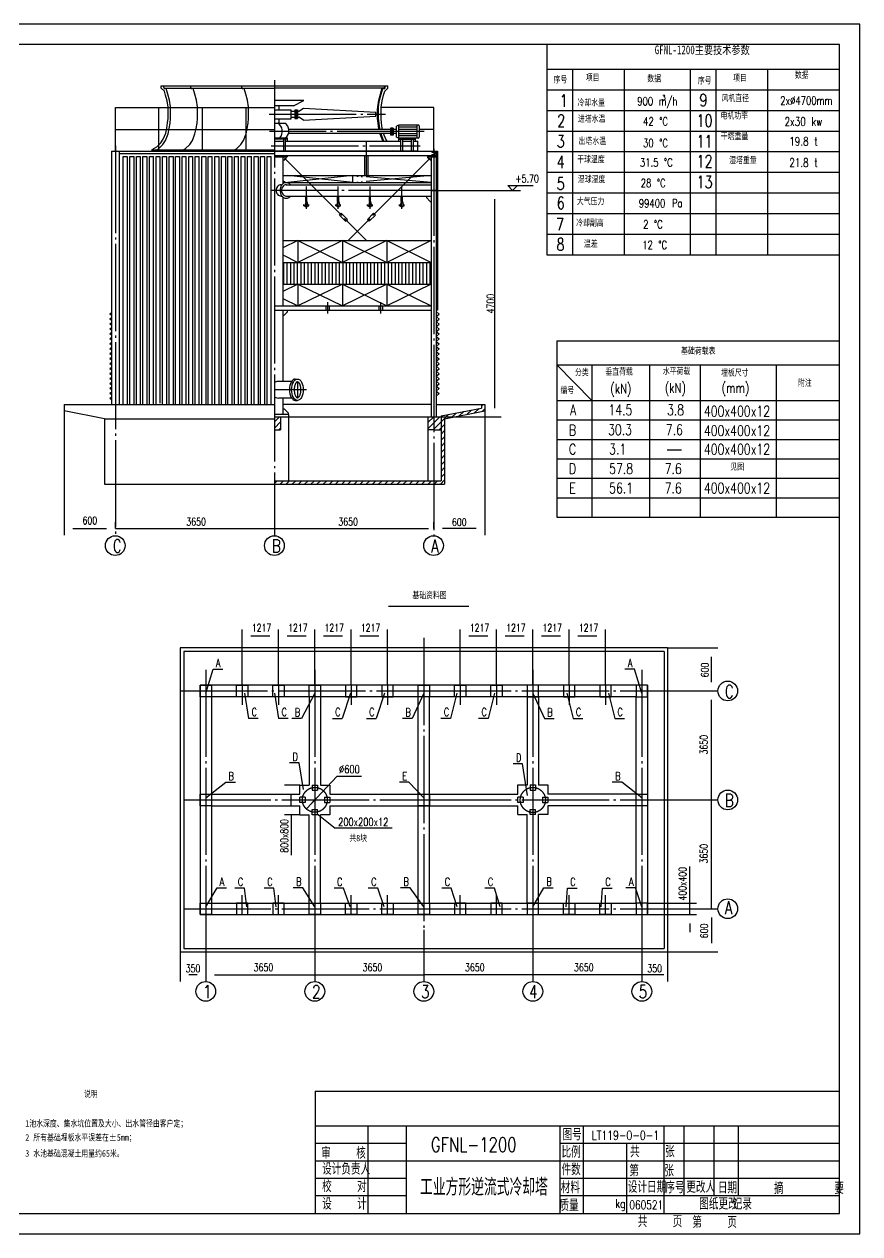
# Model space of a CAD drawing. Extents: x 49189 to 130763, y 0 to 27754.
# Drawn here: x 111600 to 130763, y 0 to 27754 of the extents above; entities that cross this region are included whole.
import ezdxf
from ezdxf.enums import TextEntityAlignment as Align

# ---------------------------------------------------------------- set-up
doc = ezdxf.new("R2010")
doc.units = 0
doc.header["$LTSCALE"] = 100
doc.header["$MEASUREMENT"] = 0
doc.linetypes.add('S', pattern=[18, 15, -1, 0, -1, 0, -1])
doc.linetypes.add('Z', pattern=[22.5, 20, -1, 0.5, -1])
for name, color, linetype in [('2', 2, 'CONTINUOUS'), ('4', 1, 'Z'), ('5', 4, 'S'), ('6', 3, 'CONTINUOUS')]:
    doc.layers.add(name, color=color, linetype=linetype)
doc.styles.add('HZ', font='txt', dxfattribs={"width": 0.75, "bigfont": 'hztxt'})
doc.styles.add('SIMPLEX', font='txt', dxfattribs={"width": 0.75, "bigfont": 'hztxt'})
doc.styles.get("Standard").update_dxf_attribs({"font": 'txt', "width": 0.75, "bigfont": 'hztxt'})
doc.styles.add('STANDENT', font='TXT', dxfattribs={"width": 0.75, "bigfont": 'HZTXT'})
pattern_1 = [(45, (0, 0), (-70.71068, 70.71068), [])]

# ---------------------------------------------------------------- blocks, each defined once
blk = doc.blocks.new('ARROW')
at = {"layer": '6'}
blk.add_lwpolyline([(0, 0, 0, 0.2, 0), (-1, 0, 0, 0, 0), (-2, 0, 0, 0, 0)], format="xyseb", dxfattribs=at)

msp = doc.modelspace()

# ---------------------------------------------------------------- hatches: boundary and pattern name
at = {"layer": '6'}
h = msp.add_hatch(dxfattribs=at)
h.set_pattern_fill('ANSI31', color=0, scale=100, style=0)
h.set_pattern_definition(pattern_1)
h.paths.add_polyline_path([(117481, 18745), (117341, 18745), (117341, 18445), (117481, 18445)])
h = msp.add_hatch(dxfattribs=at)
h.set_pattern_fill('ANSI31', color=0, scale=100, style=0)
h.set_pattern_definition(pattern_1)
h.paths.add_polyline_path([(121161, 18745), (120991, 18745), (120991, 18445), (121005, 18445), (121161, 18445)])
h.paths.add_polyline_path([(120991, 18745), (120860, 18745), (120860, 18445), (120991, 18445)])

# ---------------------------------------------------------------- linework, layer by layer
at = {"layer": '2', "color": 0}
for p, q in [((130296, 27287), (92636, 27287)), ((123583, 27287), (123583, 22464)), ((130296, 467), (130296, 27287)), ((123583, 26721), (130296, 26721)), ((114745, 26340), (119938, 26340)), ((114745, 26285), (114745, 26340)), ((114745, 26285), (114814, 26215)), ((114802, 26300), (114802, 26340)), ((117341, 26275), (114827, 26275)), ((115420, 26300), (115420, 26340)), ((116592, 26300), (116592, 26340)), ((117341, 26295), (119811, 26295)), ((119811, 26295), (119856, 26295)), ((119826, 26275), (119856, 26275)), ((119861, 26300), (119861, 26340)), ((119938, 26285), (119868, 26215)), ((119881, 26300), (119881, 26340)), ((119938, 26285), (119938, 26340)), ((113691, 25840), (117341, 25840)), ((113691, 24840), (113691, 25840)), ((114691, 24840), (114691, 25840)), ((115691, 24840), (115691, 25840)), ((116691, 24840), (116691, 25840)), ((118014, 26000), (117341, 26000)), ((117776, 25880), (117341, 25880)), ((117441, 25880), (117441, 25790)), ((117776, 25880), (118014, 26000)), ((117899, 25760), (118009, 25830)), ((118009, 25830), (119663, 25735)), ((120991, 25840), (119784, 25840)), ((120991, 24840), (120991, 25840)), ((117341, 25790), (117726, 25790)), ((117341, 25585), (117726, 25585)), ((117441, 25585), (117441, 25485)), ((117726, 25585), (117726, 25790)), ((117726, 25760), (117806, 25760)), ((117726, 25620), (117806, 25620)), ((117806, 25790), (117806, 25590)), ((117806, 25790), (117866, 25790)), ((117806, 25590), (117866, 25590)), ((117836, 25790), (117836, 25590)), ((117836, 25790), (117836, 25590)), ((117866, 25790), (117866, 25590)), ((117866, 25760), (117899, 25760)), ((117866, 25620), (117899, 25620)), ((118009, 25550), (117899, 25620)), ((118009, 25550), (119663, 25645)), ((119663, 25645), (119663, 25735)), ((123583, 25776), (130296, 25776)), ((113691, 25340), (117341, 25340)), ((117341, 25485), (117581, 25485)), ((120001, 25335), (117669, 25335)), ((120001, 25370), (120001, 25210)), ((120061, 25370), (120001, 25370)), ((120031, 25370), (120031, 25210)), ((120061, 25370), (120061, 25210)), ((120141, 25335), (120061, 25335)), ((120141, 25165), (120141, 25415)), ((120636, 25440), (120191, 25440)), ((120191, 25072), (120191, 25440)), ((120606, 25390), (120191, 25390)), ((120606, 25340), (120191, 25340)), ((120606, 25290), (120191, 25290)), ((120606, 25440), (120606, 25140)), ((120656, 25420), (120656, 25160)), ((120991, 25340), (120656, 25340)), ((123583, 25303), (130296, 25303)), ((117341, 25150), (117641, 25150)), ((117341, 25120), (117641, 25120)), ((117341, 25072), (117551, 25072)), ((117551, 24852), (117551, 25120)), ((117591, 24852), (117591, 25120)), ((117591, 25072), (120241, 25072)), ((117641, 25072), (117641, 25150)), ((120001, 25245), (117661, 25245)), ((120061, 25210), (120001, 25210)), ((120141, 25245), (120061, 25245)), ((120606, 25240), (120191, 25240)), ((120606, 25190), (120191, 25190)), ((120636, 25140), (120191, 25140)), ((120576, 25110), (120191, 25110)), ((120241, 24852), (120241, 25110)), ((120281, 24852), (120281, 25110)), ((120281, 25072), (120486, 25072)), ((120486, 24852), (120486, 25110)), ((120526, 24852), (120526, 25110)), ((120526, 25072), (120626, 25072)), ((120576, 25072), (120576, 25140)), ((120626, 24852), (120626, 25072)), ((113602, 24840), (121075, 24840)), ((113602, 24840), (113602, 19030)), ((113781, 24840), (113781, 19030)), ((113781, 24790), (117341, 24790)), ((113873, 19030), (113873, 24720)), ((113873, 24720), (113963, 24720)), ((113873, 24720), (113963, 24720)), ((113963, 24720), (113963, 19030)), ((114023, 19030), (114023, 24720)), ((114023, 24720), (114113, 24720)), ((114113, 24720), (114113, 19030)), ((114173, 19030), (114173, 24720)), ((114173, 24720), (114263, 24720)), ((114173, 24720), (114263, 24720)), ((114263, 24720), (114263, 19030)), ((114323, 19030), (114323, 24720)), ((114323, 24720), (114413, 24720)), ((114413, 24720), (114413, 19030)), ((114473, 19030), (114473, 24720)), ((114473, 24720), (114563, 24720)), ((114473, 24720), (114563, 24720)), ((114534, 24840), (114534, 24879)), ((117341, 24860), (114534, 24860)), ((114563, 19030), (114563, 24720)), ((114623, 19030), (114623, 24720)), ((114623, 24720), (114713, 24720)), ((114623, 24720), (114713, 24720)), ((114713, 24720), (114713, 19056)), ((114773, 19030), (114773, 24720)), ((114773, 24720), (114863, 24720)), ((114782, 24840), (119900, 24840)), ((114863, 24720), (114863, 19030)), ((114923, 19030), (114923, 24720)), ((114923, 24720), (115013, 24720)), ((114923, 24720), (115013, 24720)), ((115013, 24720), (115013, 19030)), ((115073, 19030), (115073, 24720)), ((115073, 24720), (115163, 24720)), ((115163, 24720), (115163, 19030)), ((115223, 19030), (115223, 24720)), ((115223, 24720), (115313, 24720)), ((115223, 24720), (115313, 24720)), ((115313, 19030), (115313, 24720)), ((115373, 19030), (115373, 24720)), ((115373, 24720), (115463, 24720)), ((115463, 24720), (115463, 19030)), ((115523, 19030), (115523, 24720)), ((115523, 24720), (115613, 24720)), ((115523, 24720), (115613, 24720)), ((115613, 19030), (115613, 24720)), ((115673, 19030), (115673, 24720)), ((115673, 24720), (115763, 24720)), ((115763, 24720), (115763, 19030)), ((115823, 19030), (115823, 24720)), ((115823, 24720), (115913, 24720)), ((115823, 24720), (115913, 24720)), ((115913, 19030), (115913, 24720)), ((115973, 19030), (115973, 24720)), ((115973, 24720), (116063, 24720)), ((116063, 24720), (116063, 19030)), ((116123, 19030), (116123, 24720)), ((116123, 24720), (116213, 24720)), ((116123, 24720), (116213, 24720)), ((116213, 24720), (116213, 19030)), ((116273, 19030), (116273, 24720)), ((116273, 24720), (116363, 24720)), ((116363, 24720), (116363, 19030)), ((116423, 19030), (116423, 24720)), ((116423, 24720), (116513, 24720)), ((116423, 24720), (116513, 24720)), ((116513, 19030), (116513, 24720)), ((116573, 19030), (116573, 24720)), ((116573, 24720), (116663, 24720)), ((116663, 24720), (116663, 19030)), ((116723, 24720), (116813, 24720)), ((116723, 24720), (116813, 24720)), ((116723, 19030), (116723, 24720)), ((116813, 19030), (116813, 24720)), ((116873, 19030), (116873, 24720)), ((116873, 24720), (116963, 24720)), ((116963, 24720), (116963, 19030)), ((117023, 19030), (117023, 24720)), ((117023, 24720), (117113, 24720)), ((117023, 24720), (117113, 24720)), ((117113, 24720), (117113, 19030)), ((117173, 19030), (117173, 24720)), ((117173, 24720), (117263, 24720)), ((117173, 24720), (117263, 24720)), ((117263, 19030), (117263, 24720)), ((117341, 24852), (120626, 24852)), ((117341, 24740), (121045, 24740)), ((117341, 24710), (117630, 24710)), ((117530, 24710), (117530, 24090)), ((117610, 24684), (117610, 24705)), ((117630, 24740), (117630, 24710)), ((117641, 24840), (117641, 24852)), ((119401, 24740), (119401, 24279)), ((119481, 24740), (119481, 24279)), ((120148, 24840), (120148, 24852)), ((120191, 24840), (120191, 24852)), ((120576, 24840), (120576, 24852)), ((120851, 24740), (120851, 24710)), ((120851, 24710), (121045, 24710)), ((120937, 24710), (120937, 18745)), ((120951, 24840), (120951, 24815)), ((120951, 24815), (121020, 24815)), ((120951, 24765), (121020, 24765)), ((120951, 24765), (120951, 24740)), ((121020, 24815), (121020, 24765)), ((121045, 24840), (121045, 18745)), ((121075, 24840), (121075, 21190)), ((123583, 24830), (130296, 24830)), ((117554, 24635), (117530, 24635)), ((117554, 24635), (117610, 24684)), ((118881, 23365), (117573, 24678)), ((119599, 23364), (120908, 24678)), ((120857, 24689), (120857, 24700)), ((120913, 24640), (120857, 24689)), ((120913, 24640), (120937, 24640)), ((117530, 24279), (120937, 24279)), ((119139, 24119), (119139, 24279)), ((123583, 24357), (130296, 24357)), ((117495, 24069), (117510, 24069)), ((117530, 24119), (120937, 24119)), ((117609, 24069), (120937, 24069)), ((123583, 23884), (130296, 23884)), ((117495, 23810), (117510, 23810)), ((117530, 23790), (117530, 21290)), ((117609, 23810), (120937, 23810)), ((118015, 23590), (118015, 23614)), ((118057, 23688), (118036, 23590)), ((118057, 23688), (118057, 23810)), ((118057, 23688), (118085, 23688)), ((118085, 23688), (118085, 23810)), ((118085, 23688), (118106, 23590)), ((118127, 23590), (118127, 23614)), ((118745, 23590), (118745, 23614)), ((118787, 23688), (118766, 23590)), ((118787, 23688), (118787, 23810)), ((118787, 23688), (118815, 23688)), ((118815, 23688), (118815, 23810)), ((118815, 23688), (118836, 23590)), ((118857, 23590), (118857, 23614)), ((119475, 23590), (119475, 23614)), ((119517, 23688), (119496, 23590)), ((119517, 23688), (119517, 23810)), ((119517, 23688), (119545, 23688)), ((119545, 23688), (119545, 23810)), ((119545, 23688), (119566, 23590)), ((119587, 23590), (119587, 23614)), ((120205, 23590), (120205, 23614)), ((120247, 23688), (120226, 23590)), ((120247, 23688), (120247, 23810)), ((120247, 23688), (120275, 23688)), ((120275, 23688), (120275, 23810)), ((120275, 23688), (120296, 23590)), ((120317, 23590), (120317, 23614)), ((120828, 23810), (120828, 23780)), ((120828, 23780), (120907, 23688)), ((120907, 23688), (120937, 23688)), ((118015, 23590), (118127, 23590)), ((118036, 23590), (118045, 23569)), ((118045, 23569), (118098, 23569)), ((118106, 23590), (118098, 23569)), ((118745, 23590), (118857, 23590)), ((118766, 23590), (118775, 23569)), ((118775, 23569), (118828, 23569)), ((118836, 23590), (118828, 23569)), ((118828, 23375), (118871, 23418)), ((118969, 23234), (118828, 23375)), ((119012, 23276), (118871, 23418)), ((119470, 23276), (119611, 23418)), ((119475, 23590), (119587, 23590)), ((119496, 23590), (119505, 23569)), ((119505, 23569), (119558, 23569)), ((119512, 23234), (119653, 23375)), ((119566, 23590), (119558, 23569)), ((119653, 23375), (119611, 23418)), ((120205, 23590), (120317, 23590)), ((120226, 23590), (120235, 23569)), ((120235, 23569), (120288, 23569)), ((120296, 23590), (120288, 23569)), ((123583, 23411), (130296, 23411)), ((119453, 22790), (118946, 23299)), ((118969, 23234), (119012, 23276)), ((119028, 22790), (119527, 23291)), ((119512, 23234), (119470, 23276)), ((117530, 22790), (120937, 22790)), ((117877, 22790), (117877, 22290)), ((118897, 22790), (118897, 22290)), ((119917, 22790), (119917, 22290)), ((123583, 22938), (130296, 22938)), ((117530, 22290), (120937, 22290)), ((123583, 22464), (130296, 22464)), ((117530, 21790), (120937, 21790)), ((117877, 21790), (117877, 21290)), ((118897, 21790), (118897, 21290)), ((119917, 21790), (119917, 21290)), ((113602, 21130), (113567, 21102)), ((113602, 21073), (113567, 21102)), ((117341, 21290), (120937, 21290)), ((117341, 21190), (120937, 21190)), ((117530, 21190), (117530, 19554)), ((117630, 21150), (117560, 21080)), ((117630, 21190), (117630, 21150)), ((118517, 21290), (118517, 21190)), ((118597, 21290), (118597, 21190)), ((119735, 21290), (119735, 21190)), ((119815, 21290), (119815, 21190)), ((121075, 21190), (121045, 21190)), ((121045, 21159), (121115, 21102)), ((121045, 21045), (121115, 21102)), ((113602, 21016), (113567, 20988)), ((113602, 20959), (113567, 20988)), ((113602, 20902), (113567, 20874)), ((113602, 20845), (113567, 20874)), ((117530, 21080), (117560, 21080)), ((121045, 21045), (121115, 20988)), ((121045, 20931), (121115, 20988)), ((121045, 20931), (121115, 20874)), ((121045, 20817), (121115, 20874)), ((121045, 20817), (121115, 20760)), ((113602, 20788), (113567, 20760)), ((113602, 20731), (113567, 20760)), ((113602, 20674), (113567, 20646)), ((113602, 20617), (113567, 20646)), ((113602, 20560), (113567, 20532)), ((121045, 20703), (121115, 20760)), ((121045, 20703), (121115, 20646)), ((121045, 20589), (121115, 20646)), ((121045, 20589), (121115, 20532)), ((113602, 20503), (113567, 20532)), ((113602, 20446), (113567, 20418)), ((113602, 20389), (113567, 20418)), ((113602, 20332), (113567, 20304)), ((113602, 20275), (113567, 20304)), ((121045, 20475), (121115, 20532)), ((121045, 20475), (121115, 20418)), ((121045, 20361), (121115, 20418)), ((121045, 20361), (121115, 20304)), ((121045, 20247), (121115, 20304)), ((123817, 20490), (130296, 20490)), ((123817, 20490), (123817, 16442)), ((113602, 20218), (113567, 20190)), ((113602, 20161), (113567, 20190)), ((113602, 20104), (113567, 20076)), ((113602, 20047), (113567, 20076)), ((113602, 19990), (113567, 19962)), ((121045, 20247), (121115, 20190)), ((121045, 20133), (121115, 20190)), ((121045, 20133), (121115, 20076)), ((121045, 20019), (121115, 20076)), ((121045, 20019), (121115, 19962)), ((113602, 19933), (113567, 19962)), ((113602, 19876), (113567, 19848)), ((113602, 19819), (113567, 19848)), ((113602, 19762), (113567, 19734)), ((113602, 19705), (113567, 19734)), ((121045, 19905), (121115, 19962)), ((121045, 19905), (121115, 19848)), ((121045, 19791), (121115, 19848)), ((121045, 19791), (121115, 19734)), ((121045, 19677), (121115, 19734)), ((123817, 19937), (130296, 19937)), ((124615, 19937), (124615, 16442)), ((125937, 19937), (125937, 16442)), ((127100, 19937), (127100, 16442)), ((113602, 19648), (113567, 19620)), ((113602, 19591), (113567, 19620)), ((113602, 19534), (113567, 19506)), ((113602, 19477), (113567, 19506)), ((117731, 19554), (117451, 19554)), ((117731, 19554), (117648, 19554)), ((117817, 19612), (117867, 19612)), ((121045, 19677), (121115, 19620)), ((121045, 19563), (121115, 19620)), ((121045, 19563), (121115, 19506)), ((121045, 19449), (121115, 19506)), ((121045, 19449), (121115, 19392)), ((113602, 19420), (113567, 19392)), ((113602, 19363), (113567, 19392)), ((113602, 19306), (113567, 19278)), ((113602, 19249), (113567, 19278)), ((113602, 19192), (113567, 19164)), ((113602, 19135), (113567, 19164)), ((117731, 19177), (117451, 19177)), ((117530, 19177), (117530, 18795)), ((121045, 19335), (121115, 19392)), ((121045, 19335), (121115, 19278)), ((121045, 19221), (121115, 19278)), ((112518, 19030), (114692, 19030)), ((112518, 19030), (112518, 18880)), ((113441, 18699), (112518, 18880)), ((112518, 18880), (112518, 16032)), ((113487, 19030), (114552, 19030)), ((113487, 19030), (113637, 19030)), ((114692, 19030), (116992, 19030)), ((116992, 19030), (117341, 19030)), ((119116, 19030), (117530, 19030)), ((117572, 18924), (117536, 18924)), ((117572, 18924), (117661, 18832)), ((117817, 19120), (117867, 19120)), ((120937, 19030), (119116, 19030)), ((121045, 19030), (122164, 19030)), ((121161, 18765), (122084, 18945)), ((121241, 18699), (122164, 18880)), ((122084, 19030), (122084, 18945)), ((122164, 19030), (122164, 18880)), ((122164, 18880), (122164, 16032)), ((113441, 18699), (117341, 18699)), ((113441, 18699), (113441, 17199)), ((117661, 18795), (117341, 18795)), ((117341, 18745), (121161, 18745)), ((117481, 18745), (117481, 18445)), ((117661, 18795), (117661, 18832)), ((117661, 18795), (117661, 17279)), ((120860, 18745), (120860, 17279)), ((121161, 18765), (121161, 17279)), ((121241, 18699), (121241, 17199)), ((117341, 18445), (117481, 18445)), ((121005, 18445), (120860, 18445)), ((121005, 18445), (121161, 18445)), ((117341, 17279), (121161, 17279)), ((113441, 17199), (121241, 17199)), ((123817, 16442), (130296, 16442)), ((112718, 16182), (113491, 16182)), ((113691, 16182), (113691, 16332)), ((120991, 16182), (120991, 16332)), ((121964, 16182), (121191, 16182)), ((116598, 12586), (116598, 13869)), ((116598, 13719), (116598, 13869)), ((116798, 13719), (117231, 13719)), ((117431, 12586), (117431, 13869)), ((117431, 12586), (117431, 13869)), ((117431, 13719), (117431, 13869)), ((117631, 13719), (118064, 13719)), ((118264, 12586), (118264, 13869)), ((118265, 12942), (118265, 13869)), ((118465, 13719), (118898, 13719)), ((119098, 12586), (119098, 13869)), ((119098, 13719), (119098, 13869)), ((119298, 13719), (119731, 13719)), ((119931, 12586), (119931, 13869)), ((121598, 12586), (121598, 13869)), ((121598, 13719), (121598, 13869)), ((121798, 13719), (122231, 13719)), ((122431, 12586), (122431, 13869)), ((122432, 13719), (122432, 13869)), ((122632, 13719), (123065, 13719)), ((123265, 12942), (123265, 13869)), ((123265, 12586), (123265, 13869)), ((123465, 13719), (123898, 13719)), ((124098, 12586), (124098, 13869)), ((124098, 13719), (124098, 13869)), ((124298, 13719), (124731, 13719)), ((124931, 12586), (124931, 13869)), ((115178, 13442), (115178, 6467)), ((120765, 13442), (115178, 13442)), ((115258, 13362), (115258, 6547)), ((120765, 13362), (115258, 13362)), ((126353, 13442), (120765, 13442)), ((126273, 13362), (120765, 13362)), ((126273, 13362), (126273, 6547)), ((126353, 13442), (126353, 6467)), ((126353, 13442), (127510, 13442)), ((127360, 12655), (127360, 13242)), ((115634, 12586), (115634, 7323)), ((120765, 12586), (115634, 12586)), ((125897, 12586), (120765, 12586)), ((125897, 12586), (125897, 7323)), ((125634, 12323), (115897, 12323)), ((115897, 12323), (115897, 7586)), ((118134, 12323), (118134, 10296)), ((118397, 12323), (118397, 10296)), ((120634, 7586), (120634, 12323)), ((120897, 7586), (120897, 12323)), ((123134, 12323), (123134, 10296)), ((123397, 12323), (123397, 10296)), ((125634, 7586), (125634, 12323)), ((127231, 12455), (127510, 12455)), ((117924, 10296), (117571, 10296)), ((117924, 10296), (118134, 10296)), ((117924, 10086), (117924, 10296)), ((118205, 10296), (118205, 10176)), ((118205, 10296), (118325, 10296)), ((118325, 10296), (118325, 10176)), ((118397, 10296), (118607, 10296)), ((118607, 10296), (118607, 10086)), ((122924, 10086), (122924, 10301)), ((122924, 10300), (123134, 10300)), ((122924, 10086), (122924, 10300)), ((123205, 10301), (123205, 10181)), ((123205, 10300), (123325, 10300)), ((123205, 10296), (123205, 10176)), ((123325, 10301), (123325, 10181)), ((123325, 10296), (123325, 10176)), ((123397, 10300), (123607, 10300)), ((123607, 10301), (123607, 10086)), ((123607, 10300), (123607, 10086)), ((115897, 10086), (117924, 10086)), ((117721, 9814), (117721, 10096)), ((118044, 10015), (117924, 10015)), ((117924, 9895), (117924, 10015)), ((118044, 10015), (118044, 9895)), ((118205, 10176), (118325, 10176)), ((118487, 10015), (118607, 10015)), ((118487, 10015), (118487, 9895)), ((118607, 10086), (122924, 10086)), ((118607, 10015), (118607, 9895)), ((123044, 10019), (122924, 10019)), ((122924, 9895), (122924, 10019)), ((122924, 9895), (122924, 10019)), ((123044, 10019), (123044, 9899)), ((123044, 10015), (123044, 9895)), ((123205, 10176), (123325, 10176)), ((123487, 10019), (123607, 10019)), ((123487, 10019), (123487, 9899)), ((123487, 10015), (123487, 9895)), ((125634, 10086), (123607, 10086)), ((123607, 10019), (123607, 9895)), ((123607, 10019), (123607, 9895)), ((115897, 9823), (117924, 9823)), ((118044, 9895), (117924, 9895)), ((117924, 9614), (117924, 9823)), ((118205, 9613), (118205, 9733)), ((118205, 9733), (118325, 9733)), ((118325, 9613), (118325, 9733)), ((118487, 9895), (118607, 9895)), ((118607, 9823), (122924, 9823)), ((118607, 9823), (118607, 9614)), ((123044, 9895), (122924, 9895)), ((122924, 9618), (122924, 9823)), ((122924, 9619), (122924, 9823)), ((123205, 9738), (123325, 9738)), ((123205, 9618), (123205, 9738)), ((123205, 9618), (123205, 9733)), ((123325, 9618), (123325, 9738)), ((123325, 9618), (123325, 9733)), ((123487, 9895), (123607, 9895)), ((125634, 9823), (123607, 9823)), ((123607, 9823), (123607, 9619)), ((123607, 9823), (123607, 9618)), ((117924, 9614), (117571, 9614)), ((117924, 9614), (118134, 9614)), ((118134, 7586), (118134, 9613)), ((118325, 9614), (118205, 9614)), ((118607, 9614), (118397, 9613)), ((118397, 7586), (118397, 9613)), ((122924, 9618), (123134, 9618)), ((123134, 7586), (123134, 9618)), ((123325, 9618), (123205, 9618)), ((123397, 7586), (123397, 9618)), ((123607, 9618), (123397, 9618)), ((126867, 7323), (126867, 8428)), ((115897, 7586), (125634, 7586)), ((125897, 7586), (127017, 7586)), ((115634, 7323), (120765, 7323)), ((120765, 7323), (125897, 7323)), ((125897, 7323), (127017, 7323)), ((127231, 7455), (127510, 7455)), ((127360, 7255), (127360, 6667)), ((126867, 7123), (126867, 6923)), ((115178, 6467), (120765, 6467)), ((115178, 6467), (115178, 5789)), ((115258, 6547), (120765, 6547)), ((120765, 6547), (126273, 6547)), ((120765, 6467), (126353, 6467)), ((126353, 6467), (127510, 6467)), ((126353, 6467), (126353, 5789)), ((115765, 6381), (115765, 5789)), ((115565, 5939), (115378, 5939)), ((125765, 5939), (125765, 5789)), ((126153, 5939), (125965, 5939)), ((118275, 3272), (130296, 3272)), ((120371, 467), (120371, 2471)), ((123895, 467), (123895, 2471)), ((130296, 467), (130296, 868)), ((92636, 467), (130296, 467)), ((129921, 467), (130296, 467))]:
    msp.add_line(p, q, dxfattribs=at)
for points in [[(114534, 24879), (114643, 24941), (114733, 25031), (114791, 25114), (114845, 25253), (114871, 25371), (114889, 25492), (114899, 25594), (114899, 25790), (114899, 25854), (114876, 25998), (114839, 26129), (114814, 26215)], [(114616, 24860), (114678, 24895), (114777, 24994), (114841, 25087), (114899, 25236), (114927, 25360), (114946, 25485), (114956, 25591), (114956, 25790), (114955, 25858), (114932, 26010), (114894, 26145), (114856, 26275)], [(115234, 24860), (115295, 24895), (115395, 24994), (115459, 25087), (115517, 25236), (115545, 25360), (115564, 25485), (115574, 25591), (115574, 25790), (115573, 25858), (115550, 26010), (115512, 26145), (115474, 26275)], [(116406, 24860), (116468, 24895), (116567, 24994), (116632, 25087), (116690, 25236), (116717, 25360), (116736, 25485), (116747, 25591), (116747, 25790), (116746, 25858), (116722, 26010), (116684, 26145), (116647, 26275)], [(119741, 25335), (119736, 25357), (119717, 25483), (119706, 25590), (119706, 25790), (119707, 25860), (119731, 26014), (119769, 26150), (119811, 26295)], [(119761, 25335), (119755, 25360), (119737, 25485), (119726, 25591), (119726, 25790), (119727, 25858), (119750, 26010), (119788, 26145), (119826, 26275)], [(119819, 25335), (119811, 25371), (119793, 25492), (119783, 25594), (119783, 25790), (119784, 25854), (119806, 25998), (119843, 26129), (119868, 26215)], [(119827, 25072), (119823, 25077), (119764, 25231), (119761, 25245)], [(119827, 25072), (119823, 25077), (119764, 25231), (119761, 25245)], [(119852, 25072), (119841, 25087), (119783, 25236), (119781, 25245)], [(119852, 25072), (119841, 25087), (119783, 25236), (119781, 25245)], [(119921, 25072), (119892, 25114), (119841, 25245)], [(119921, 25072), (119892, 25114), (119841, 25245)], [(120061, 24840), (120040, 24852)], [(120061, 24840), (120040, 24852)]]:
    msp.add_lwpolyline(points, dxfattribs=at)
for points in [[(117495, 24069, 0.112284), (117447, 24059, 0.103175), (117408, 24029, 0.092459), (117384, 23988, 0.086087), (117376, 23940, 0.086087), (117384, 23892, 0.092459), (117408, 23851, 0.103175), (117447, 23821, 0.112284), (117495, 23810, 0.112284)], [(117705, 24069, 0.393753), (117550, 24104, 0.106756), (117503, 24061, 0.082828), (117476, 24005, 0.071352), (117467, 23940, 0.071352), (117476, 23874, 0.082828), (117503, 23819, 0.106756), (117550, 23776, 0.133256), (117609, 23760, 0.133256), (117667, 23776, 0.088522), (117708, 23810, 0.026915)], [(117609, 24069, 0.133682), (117563, 24057, 0.10679), (117528, 24025, 0.082633), (117509, 23985, 0.071092), (117503, 23940, 0.071092), (117509, 23894, 0.082633), (117528, 23855, 0.10679), (117563, 23823, 0.133682), (117609, 23810, 0.133682)], [(117617, 24069, 0.030789), (117609, 24070, 0.133256)]]:
    msp.add_lwpolyline(points, format="xyb", dxfattribs=at)
for points in [[(115897, 12586), (115897, 12323), (115634, 12323), (115634, 12586)], [(116730, 12586), (116730, 12323), (116467, 12323), (116467, 12586)], [(117563, 12586), (117563, 12323), (117300, 12323), (117300, 12586)], [(118397, 12586), (118397, 12323), (118134, 12323), (118134, 12586)], [(118968, 12586), (118968, 12323), (119231, 12323), (119231, 12586)], [(119801, 12586), (119801, 12323), (120064, 12323), (120064, 12586)], [(120897, 12586), (120897, 12323), (120634, 12323), (120634, 12586)], [(121730, 12586), (121730, 12323), (121467, 12323), (121467, 12586)], [(122563, 12586), (122563, 12323), (122300, 12323), (122300, 12586)], [(123134, 12586), (123134, 12323), (123397, 12323), (123397, 12586)], [(123968, 12586), (123968, 12323), (124231, 12323), (124231, 12586)], [(124801, 12586), (124801, 12323), (125064, 12323), (125064, 12586)], [(125634, 12586), (125634, 12323), (125897, 12323), (125897, 12586)], [(115897, 10086), (115897, 9823), (115634, 9823), (115634, 10086)], [(120897, 10086), (120897, 9823), (120634, 9823), (120634, 10086)], [(125897, 10086), (125897, 9823), (125634, 9823), (125634, 10086)], [(115897, 7586), (115897, 7323), (115634, 7323), (115634, 7586)], [(116730, 7323), (116730, 7586), (116467, 7586), (116467, 7323)], [(117563, 7323), (117563, 7586), (117300, 7586), (117300, 7323)], [(118397, 7586), (118397, 7323), (118134, 7323), (118134, 7586)], [(118968, 7323), (118968, 7586), (119231, 7586), (119231, 7323)], [(119801, 7323), (119801, 7586), (120064, 7586), (120064, 7323)], [(120897, 7586), (120897, 7323), (120634, 7323), (120634, 7586)], [(121730, 7323), (121730, 7586), (121467, 7586), (121467, 7323)], [(122563, 7323), (122563, 7586), (122300, 7586), (122300, 7323)], [(123134, 7586), (123134, 7323), (123397, 7323), (123397, 7586)], [(123968, 7323), (123968, 7586), (124231, 7586), (124231, 7323)], [(124801, 7323), (124801, 7586), (125064, 7586), (125064, 7323)], [(125634, 7586), (125634, 7323), (125897, 7323), (125897, 7586)]]:
    msp.add_lwpolyline(points, close=True, dxfattribs=at)
for centre, radius, start, end in [((114827, 26300), 25, 180, 270), ((115445, 26300), 25, 180, 270), ((116617, 26300), 25, 180, 270), ((119856, 26300), 5, 270, 0), ((119856, 26300), 25, 270, 0), ((117300, 25300), 221, 317.1317, 57.016), ((117458, 25312), 212, 310.0572, 54.6101), ((120246, 25268), 180, 107.6527, 125.4774), ((120636, 25420), 20, 0, 90), ((120246, 25312), 180, 234.5226, 252.3473), ((120636, 25160), 20, 270, 0), ((117426, 19366), 190, 82.4089, 116.5297), ((117426, 19366), 190, 243.4703, 277.5911)]:
    msp.add_arc(centre, radius, start, end, dxfattribs=at)
msp.add_ellipse((117817, 19366), major_axis=(0, -246), ratio=0.543587, start_param=3.141593, end_param=6.283185, dxfattribs=at)
msp.add_ellipse((117867, 19366), major_axis=(0, 246), ratio=0.543587, dxfattribs=at)
for points in [[(117867, 19552), (117867, 19552), (117866, 19552), (117865, 19552), (117864, 19552), (117862, 19551), (117861, 19551), (117859, 19550), (117858, 19549), (117856, 19548), (117855, 19547), (117852, 19545), (117850, 19544), (117847, 19541), (117845, 19539), (117841, 19535), (117838, 19531), (117833, 19524), (117830, 19520), (117825, 19510), (117822, 19505), (117817, 19494), (117815, 19489), (117810, 19476), (117808, 19470), (117803, 19453), (117801, 19443), (117797, 19422), (117796, 19411), (117794, 19389), (117793, 19377), (117793, 19355), (117794, 19343), (117796, 19321), (117797, 19310), (117801, 19289), (117803, 19279), (117809, 19259), (117812, 19250), (117819, 19234), (117822, 19226), (117829, 19214), (117832, 19209), (117838, 19201), (117840, 19198), (117846, 19192), (117849, 19189), (117853, 19186), (117855, 19185), (117858, 19183), (117859, 19182), (117862, 19181), (117863, 19181), (117865, 19180), (117865, 19180), (117866, 19180), (117867, 19180), (117867, 19180)], [(117867, 19552), (117868, 19552), (117868, 19552), (117870, 19552), (117870, 19552), (117872, 19551), (117873, 19551), (117875, 19550), (117876, 19549), (117878, 19548), (117880, 19547), (117883, 19545), (117884, 19544), (117887, 19541), (117889, 19539), (117893, 19535), (117896, 19531), (117901, 19524), (117904, 19520), (117909, 19510), (117912, 19505), (117917, 19494), (117920, 19489), (117924, 19476), (117926, 19470), (117931, 19453), (117933, 19443), (117937, 19422), (117938, 19411), (117940, 19389), (117941, 19377), (117941, 19355), (117940, 19343), (117938, 19321), (117937, 19310), (117933, 19289), (117931, 19279), (117925, 19259), (117922, 19250), (117916, 19234), (117912, 19226), (117905, 19214), (117902, 19209), (117897, 19201), (117894, 19198), (117888, 19192), (117886, 19189), (117881, 19186), (117880, 19185), (117876, 19183), (117875, 19182), (117873, 19181), (117872, 19181), (117870, 19180), (117869, 19180), (117868, 19180), (117867, 19180), (117867, 19180)]]:
    msp.add_open_spline(points, degree=3, knots=[0, 0, 0, 0, 0.075657, 0.075657, 0.151313, 0.151313, 0.22697, 0.22697, 0.302626, 0.302626, 0.378283, 0.378283, 0.453939, 0.453939, 0.529596, 0.529596, 0.64226, 0.64226, 0.754924, 0.754924, 0.867589, 0.867589, 0.980253, 0.980253, 1.092917, 1.092917, 1.252131, 1.252131, 1.411345, 1.411345, 1.570559, 1.570559, 1.729773, 1.729773, 1.888987, 1.888987, 2.048201, 2.048201, 2.207415, 2.207415, 2.366629, 2.366629, 2.487257, 2.487257, 2.607885, 2.607885, 2.728514, 2.728514, 2.820594, 2.820594, 2.912673, 2.912673, 3.004753, 3.004753, 3.096833, 3.096833, 3.141592, 3.141592, 3.141592, 3.141592], dxfattribs=at)
at = {"layer": '4', "color": 0}
for p, q in [((117341, 26467), (117341, 16016)), ((117217, 25690), (119889, 25690)), ((120774, 25290), (117227, 25290)), ((119441, 25049), (119441, 24279)), ((113691, 24961), (113691, 16016)), ((117267, 24962), (120679, 24962)), ((120991, 24895), (120991, 16016)), ((121038, 23940), (117263, 23940)), ((118071, 23520), (118071, 24031)), ((118801, 23520), (118801, 24031)), ((119531, 23520), (119531, 24031)), ((120261, 23520), (120261, 24031)), ((118557, 21375), (118557, 21117)), ((119775, 21375), (119775, 21117)), ((117867, 19552), (117867, 19180)), ((118071, 19366), (117341, 19366)), ((120765, 13673), (120765, 6974)), ((115765, 12942), (115765, 6974)), ((118265, 12942), (118265, 6974)), ((123265, 12942), (123265, 6974)), ((125765, 12942), (125765, 6974)), ((116598, 12586), (116598, 12139)), ((117431, 12586), (117431, 12139)), ((119099, 12586), (119099, 12139)), ((119932, 12586), (119932, 12139)), ((121598, 12586), (121598, 12139)), ((122431, 12586), (122431, 12139)), ((124099, 12586), (124099, 12139)), ((124932, 12586), (124932, 12139)), ((115178, 12455), (120765, 12455)), ((120765, 12455), (127360, 12455)), ((115258, 9955), (120765, 9955)), ((120765, 9955), (127360, 9955)), ((116598, 7323), (116598, 7770)), ((117431, 7323), (117431, 7770)), ((119099, 7323), (119099, 7770)), ((119932, 7323), (119932, 7770)), ((121598, 7323), (121598, 7770)), ((122431, 7323), (122431, 7770)), ((124099, 7323), (124099, 7770)), ((124932, 7323), (124932, 7770)), ((115258, 7455), (120765, 7455)), ((120765, 7455), (127360, 7455))]:
    msp.add_line(p, q, dxfattribs=at)
for centre, radius in [((118265, 9958), 285), ((123265, 9955), 288)]:
    msp.add_circle(centre, radius, dxfattribs=at)
at = {"layer": '5', "color": 0}
for p, q in [((119139, 24119), (117576, 24288)), ((119139, 24279), (117576, 24111)), ((120937, 24279), (119139, 24119)), ((120937, 24119), (119139, 24279)), ((117877, 22790), (117530, 22620)), ((118897, 22790), (117877, 22290)), ((117877, 22790), (118897, 22290)), ((119917, 22790), (118897, 22290)), ((118897, 22790), (119917, 22290)), ((120937, 22790), (119917, 22290)), ((119917, 22790), (120937, 22290)), ((117530, 22460), (117877, 22290)), ((117544, 22290), (117544, 21790)), ((117624, 22290), (117624, 21790)), ((117704, 22290), (117704, 21790)), ((117784, 22290), (117784, 21790)), ((117864, 22290), (117864, 21790)), ((117944, 22290), (117944, 21790)), ((118024, 22290), (118024, 21790)), ((118104, 22290), (118104, 21790)), ((118184, 22290), (118184, 21790)), ((118264, 22290), (118264, 21790)), ((118344, 22290), (118344, 21790)), ((118424, 22290), (118424, 21790)), ((118504, 22290), (118504, 21790)), ((118584, 22290), (118584, 21790)), ((118664, 22290), (118664, 21790)), ((118744, 22290), (118744, 21790)), ((118824, 22290), (118824, 21790)), ((118904, 22290), (118904, 21790)), ((118984, 22290), (118984, 21790)), ((119064, 22290), (119064, 21790)), ((119144, 22290), (119144, 21790)), ((119224, 22290), (119224, 21790)), ((119304, 22290), (119304, 21790)), ((119384, 22290), (119384, 21790)), ((119464, 22290), (119464, 21790)), ((119544, 22290), (119544, 21790)), ((119624, 22290), (119624, 21790)), ((119704, 22290), (119704, 21790)), ((119784, 22290), (119784, 21790)), ((119864, 22290), (119864, 21790)), ((119944, 22290), (119944, 21790)), ((120024, 22290), (120024, 21790)), ((120104, 22290), (120104, 21790)), ((120184, 22290), (120184, 21790)), ((120264, 22290), (120264, 21790)), ((120344, 22290), (120344, 21790)), ((120424, 22290), (120424, 21790)), ((120504, 22290), (120504, 21790)), ((120584, 22290), (120584, 21790)), ((120664, 22290), (120664, 21790)), ((120744, 22290), (120744, 21790)), ((120824, 22290), (120824, 21790)), ((120904, 22290), (120904, 21790)), ((117877, 21790), (117530, 21620)), ((118897, 21790), (117877, 21290)), ((117877, 21790), (118897, 21290)), ((119917, 21790), (118897, 21290)), ((118897, 21790), (119917, 21290)), ((120937, 21790), (119917, 21290)), ((119917, 21790), (120937, 21290)), ((117530, 21460), (117877, 21290))]:
    msp.add_line(p, q, dxfattribs=at)
at = {"layer": '6', "color": 0}
for p, q in [((130763, 27754), (91468, 27754)), ((130763, 0), (130763, 27754)), ((124174, 26721), (124174, 22464)), ((125357, 26721), (125357, 22464)), ((126870, 26721), (126870, 22464)), ((127461, 26721), (127461, 22464)), ((128643, 26721), (128643, 22464)), ((123583, 26248), (130296, 26248)), ((120939, 23940), (122538, 23940)), ((121468, 23940), (122983, 23940)), ((122689, 24052), (123275, 24052)), ((122801, 23940), (122689, 24052)), ((122801, 23940), (122912, 24052)), ((122388, 23740), (122388, 18945)), ((123817, 19937), (124615, 19120)), ((128848, 19937), (128848, 16442)), ((121754, 18799), (121855, 18901)), ((121930, 18834), (122031, 18935)), ((122084, 18988), (122126, 19030)), ((122106, 18868), (122164, 18927)), ((123817, 19120), (130296, 19120)), ((121063, 18745), (122538, 18745)), ((121161, 18631), (121328, 18797)), ((121402, 18730), (121504, 18832)), ((121578, 18765), (121679, 18866)), ((123817, 18673), (130296, 18673)), ((121161, 18489), (121241, 18569)), ((121161, 18348), (121241, 18428)), ((121161, 18206), (121241, 18286)), ((121161, 18065), (121241, 18145)), ((123817, 18227), (130296, 18227)), ((121161, 17924), (121241, 18004)), ((121161, 17782), (121241, 17862)), ((123817, 17781), (130296, 17781)), ((126345, 17991), (126676, 17991)), ((121161, 17641), (121241, 17721)), ((121161, 17499), (121241, 17579)), ((117341, 17215), (117405, 17279)), ((117467, 17199), (117547, 17279)), ((117608, 17199), (117688, 17279)), ((117749, 17199), (117829, 17279)), ((117891, 17199), (117971, 17279)), ((118032, 17199), (118112, 17279)), ((118174, 17199), (118254, 17279)), ((118315, 17199), (118395, 17279)), ((118457, 17199), (118537, 17279)), ((118598, 17199), (118678, 17279)), ((118739, 17199), (118819, 17279)), ((118881, 17199), (118961, 17279)), ((119022, 17199), (119102, 17279)), ((119164, 17199), (119244, 17279)), ((119305, 17199), (119385, 17279)), ((119446, 17199), (119526, 17279)), ((119588, 17199), (119668, 17279)), ((119729, 17199), (119809, 17279)), ((119871, 17199), (119951, 17279)), ((120012, 17199), (120092, 17279)), ((120154, 17199), (120234, 17279)), ((120295, 17199), (120375, 17279)), ((120436, 17199), (120516, 17279)), ((120578, 17199), (120658, 17279)), ((120719, 17199), (120799, 17279)), ((120861, 17199), (120941, 17279)), ((121002, 17199), (121082, 17279)), ((121144, 17199), (121241, 17297)), ((121161, 17358), (121241, 17438)), ((123817, 17335), (130296, 17335)), ((123817, 16888), (130296, 16888)), ((113691, 16182), (120871, 16182)), ((119957, 14402), (121799, 14402)), ((115765, 12403), (115934, 12959)), ((115934, 12959), (116153, 12959)), ((125597, 12959), (125378, 12959)), ((125765, 12403), (125597, 12959)), ((116653, 12403), (116748, 11827)), ((117340, 12403), (117435, 11827)), ((118265, 12403), (117956, 11827)), ((119082, 12403), (118891, 11827)), ((119862, 12403), (119671, 11827)), ((120765, 12403), (120495, 11827)), ((121524, 12403), (121376, 11827)), ((122387, 12403), (122239, 11827)), ((123265, 12403), (123536, 11827)), ((124044, 12403), (124192, 11827)), ((124997, 12403), (125145, 11827)), ((127231, 12455), (127510, 12455)), ((127360, 7455), (127360, 12255)), ((116967, 11827), (116748, 11827)), ((117654, 11827), (117435, 11827)), ((117956, 11827), (117737, 11827)), ((118672, 11827), (118891, 11827)), ((119451, 11827), (119671, 11827)), ((120495, 11827), (120276, 11827)), ((121376, 11827), (121157, 11827)), ((122239, 11827), (122019, 11827)), ((123536, 11827), (123755, 11827)), ((124192, 11827), (124411, 11827)), ((125145, 11827), (125364, 11827)), ((117907, 10808), (117688, 10808)), ((118005, 10196), (117907, 10808)), ((123030, 10787), (122811, 10787)), ((123141, 10060), (123030, 10787)), ((115765, 10006), (116224, 10365)), ((116224, 10365), (116444, 10365)), ((118071, 9750), (118777, 10504)), ((118777, 10504), (119333, 10504)), ((120423, 10365), (120204, 10365)), ((120765, 10006), (120423, 10365)), ((125306, 10365), (125087, 10365)), ((125765, 10006), (125306, 10365)), ((118207, 9896), (118323, 10020)), ((127231, 9955), (127510, 9955)), ((117721, 9614), (117721, 8687)), ((118309, 9647), (118733, 9311)), ((120041, 9311), (118733, 9311)), ((115765, 7506), (116022, 7941)), ((116022, 7941), (116242, 7941)), ((116650, 7927), (116431, 7927)), ((116703, 7506), (116650, 7927)), ((117326, 7927), (117107, 7927)), ((117378, 7506), (117326, 7927)), ((117987, 7941), (117768, 7941)), ((118265, 7506), (117987, 7941)), ((118926, 7927), (118706, 7927)), ((119074, 7506), (118926, 7927)), ((119707, 7927), (119488, 7927)), ((119855, 7506), (119707, 7927)), ((120449, 7941), (120230, 7941)), ((120765, 7506), (120449, 7941)), ((121395, 7927), (121176, 7927)), ((121529, 7506), (121395, 7927)), ((122384, 7927), (122165, 7927)), ((122519, 7506), (122384, 7927)), ((123265, 7506), (123514, 7941)), ((123514, 7941), (123733, 7941)), ((124033, 7506), (124063, 7927)), ((124063, 7927), (124283, 7927)), ((124835, 7506), (124866, 7927)), ((124866, 7927), (125085, 7927)), ((125621, 7941), (125401, 7941)), ((125765, 7506), (125621, 7941)), ((127231, 7455), (127510, 7455)), ((115765, 6974), (115765, 5789)), ((118265, 6974), (118265, 5789)), ((120765, 6974), (120765, 5789)), ((123265, 6974), (123265, 5789)), ((125765, 6974), (125765, 5789)), ((120765, 6123), (120765, 5789)), ((115965, 5939), (120765, 5939)), ((126267, 5939), (120765, 5939)), ((130296, 2471), (118275, 2471)), ((119492, 467), (119492, 2471)), ((124430, 467), (124430, 2471)), ((126280, 467), (126280, 2471)), ((126732, 868), (126732, 2471)), ((127421, 880), (127421, 2483)), ((127983, 868), (127983, 2471)), ((120371, 2070), (118275, 2070)), ((130296, 2070), (123895, 2070)), ((125418, 467), (125418, 2070)), ((124654, 1669), (118275, 1669)), ((130296, 1669), (123895, 1669)), ((120371, 1269), (118275, 1269)), ((130296, 1269), (123895, 1269)), ((120371, 868), (118275, 868)), ((125418, 868), (123895, 868)), ((130296, 868), (125418, 868)), ((91468, 0), (130763, 0))]:
    msp.add_line(p, q, dxfattribs=at)
at = {"layer": '6', "color": 0, "linetype": 'Continuous'}
msp.add_line((118275, 3272), (118275, 467), dxfattribs=at)
at = {"layer": '6', "color": 0}
msp.add_lwpolyline([(117530, 24170), (117533, 24163), (117549, 24154), (117568, 24145), (117568, 24119)], dxfattribs=at)
for points in [[(116598, 13719, 0, 40, 0), (116798, 13719, 0, 0, 0), (116998, 13719, 0, 0, 0)], [(117431, 13719, 0, 40, 0), (117231, 13719, 0, 0, 0), (117031, 13719, 0, 0, 0)], [(117431, 13719, 0, 40, 0), (117631, 13719, 0, 0, 0), (117831, 13719, 0, 0, 0)], [(118264, 13719, 0, 40, 0), (118064, 13719, 0, 0, 0), (117864, 13719, 0, 0, 0)], [(118265, 13719, 0, 40, 0), (118465, 13719, 0, 0, 0), (118665, 13719, 0, 0, 0)], [(119098, 13719, 0, 40, 0), (118898, 13719, 0, 0, 0), (118698, 13719, 0, 0, 0)], [(119098, 13719, 0, 40, 0), (119298, 13719, 0, 0, 0), (119498, 13719, 0, 0, 0)], [(119931, 13719, 0, 40, 0), (119731, 13719, 0, 0, 0), (119531, 13719, 0, 0, 0)], [(121598, 13719, 0, 40, 0), (121798, 13719, 0, 0, 0), (121998, 13719, 0, 0, 0)], [(122431, 13719, 0, 40, 0), (122231, 13719, 0, 0, 0), (122031, 13719, 0, 0, 0)], [(122432, 13719, 0, 40, 0), (122632, 13719, 0, 0, 0), (122832, 13719, 0, 0, 0)], [(123265, 13719, 0, 40, 0), (123065, 13719, 0, 0, 0), (122865, 13719, 0, 0, 0)], [(123265, 13719, 0, 40, 0), (123465, 13719, 0, 0, 0), (123665, 13719, 0, 0, 0)], [(124098, 13719, 0, 40, 0), (123898, 13719, 0, 0, 0), (123698, 13719, 0, 0, 0)], [(124098, 13719, 0, 40, 0), (124298, 13719, 0, 0, 0), (124498, 13719, 0, 0, 0)], [(124931, 13719, 0, 40, 0), (124731, 13719, 0, 0, 0), (124531, 13719, 0, 0, 0)]]:
    msp.add_lwpolyline(points, format="xyseb", dxfattribs=at)
for centre in [(113688, 15790), (117338, 15790), (120988, 15790), (127736, 12455), (127736, 9955), (127736, 7459), (115765, 5563), (118265, 5563), (120765, 5563), (123265, 5563), (125765, 5563)]:
    msp.add_circle(centre, 226, dxfattribs=at)

# ---------------------------------------------------------------- block references
at = {"layer": '2', "color": 0, "yscale": 200.0000000000002, "zscale": 200.0000000000002}
for p, xscale, rotation in [((112518, 16182), 200.0000000000002, 180), ((120991, 16182), 200.0000000000002, 180), ((127360, 13442), 200.0000000000002, 90), ((127360, 12455), 200.0000000000002, 270), ((117721, 10296), 200.0000000000002, 90), ((117721, 9614), 200.0000000000002, 270), ((126867, 7586), -200.0000000000002, 90), ((126867, 7323), -200.0000000000002, 270), ((127360, 7455), 200.0000000000002, 90), ((127360, 6467), 200.0000000000002, 270), ((115178, 5939), 200.0000000000002, 180), ((125765, 5939), 200.0000000000002, 180)]:
    msp.add_blockref('ARROW', p, dxfattribs=dict(at, xscale=xscale, rotation=rotation))
at = {"layer": '2', "color": 0, "xscale": 200.0000000000002, "yscale": 200.0000000000002, "zscale": 200.0000000000002}
for p in [(113691, 16182), (122164, 16182), (115765, 5939), (126353, 5939)]:
    msp.add_blockref('ARROW', p, dxfattribs=at)
at = {"layer": '6', "color": 0}
for p, xscale, yscale, zscale, rotation in [((122388, 23940), 200, 200, 200, 90), ((122388, 18745), 200, 200, 200, 270), ((113691, 16182), 200.0000000000002, 200.0000000000002, 160.0000000000002, 180), ((117341, 16182), 200.0000000000002, 200.0000000000002, 160.0000000000002, 180), ((127360, 12455), 200.0000000000002, 200.0000000000002, 200.0000000000002, 90), ((127360, 9955), 200.0000000000002, 200.0000000000002, 200.0000000000002, 270), ((118071, 9750), 200.0000000000034, 200.0000000000002, 200.0000000000002, 226.8849672284921), ((118460, 10166), 200.000000000006, 200.0000000000002, 200.0000000000002, 46.88496722849132), ((127360, 9955), 200.0000000000002, 200.0000000000002, 200.0000000000002, 90), ((127360, 7455), 200.0000000000002, 200.0000000000002, 200.0000000000002, 270), ((115765, 5939), 200.0000000000002, 200.0000000000002, 200.0000000000002, 180), ((118265, 5939), 200.0000000000002, 200.0000000000002, 200.0000000000002, 180), ((123265, 5939), -200.0000000000002, 200.0000000000002, 200.0000000000002, 180), ((125765, 5939), -200.0000000000002, 200.0000000000002, 200.0000000000002, 180)]:
    msp.add_blockref('ARROW', p, dxfattribs=dict(at, xscale=xscale, yscale=yscale, zscale=zscale, rotation=rotation))
at = {"layer": '6', "color": 0, "yscale": 200.0000000000002}
for p, xscale, zscale in [((117341, 16182), 200.0000000000002, 160.0000000000002), ((120991, 16182), 200.0000000000002, 160.0000000000002), ((118265, 5939), 200.0000000000002, 200.0000000000002), ((120765, 5939), 200.0000000000002, 200.0000000000002), ((120765, 5939), -200.0000000000002, 200.0000000000002), ((123265, 5939), -200.0000000000002, 200.0000000000002)]:
    msp.add_blockref('ARROW', p, dxfattribs=dict(at, xscale=xscale, zscale=zscale))

# ---------------------------------------------------------------- texts
at = {"layer": '2', "color": 0, "style": 'SIMPLEX', "width": 0.75}
for p in [(116818, 13817), (117651, 13817), (118485, 13817), (119318, 13817), (121818, 13817), (122652, 13817), (123485, 13817), (124318, 13817)]:
    msp.add_text('1217', height=175, dxfattribs=at).set_placement(p)
at = {"layer": '2', "color": 0, "attachment_point": 1, "style": 'SIMPLEX'}
for s, insert, char_height, width in [('{\\fSimSun|b0|i0|c134|p2;GFNL-1200主要技术参数}', (126060, 27266), 200, 4963.12), ('{\\fSimSun|b0|i0|c134|p2;数据}', (129274, 26668), 150, 1447.93), ('{\\fSimSun|b0|i0|c134|p2;序号}', (123741, 26561), 150, 1447.93), ('{\\fSimSun|b0|i0|c134|p2;项目}', (124481, 26607), 150, 1447.93), ('{\\fSimSun|b0|i0|c134|p2;数据}', (125890, 26587), 150, 1447.93), ('{\\fSimSun|b0|i0|c134|p2;序号}', (127049, 26540), 150, 1447.93), ('{\\fSimSun|b0|i0|c134|p2;项目}', (127860, 26599), 150, 1447.93), ('{\\fSimSun|b0|i0|c134|p2;风机直径}', (127592, 26139), 150, 1447.93), ('{\\fSimSun|b0|i0|c134|p2;冷却水量}', (124289, 26034), 150, 1447.93), ('{\\fSimSun|b0|i0|c134|p2;进塔水温}', (124298, 25663), 150, 1447.93), ('{\\fSimSun|b0|i0|c134|p2;电机功率}', (127570, 25736), 150, 1447.93), ('{\\fSimSun|b0|i0|c134|p2;干塔重量}', (127574, 25260), 150, 1447.93), ('{\\fSimSun|b0|i0|c134|p2;出塔水温}', (124315, 25153), 150, 1447.93), ('{\\fSimSun|b0|i0|c134|p2;干球温度}', (124283, 24732), 150, 1447.93), ('{\\fSimSun|b0|i0|c134|p2;湿塔重量}', (127768, 24714), 150, 1447.93), ('{\\fSimSun|b0|i0|c134|p2;湿球温度}', (124298, 24275), 150, 1447.93), ('{\\fSimSun|b0|i0|c134|p2;大气压力}', (124274, 23768), 150, 1447.93), ('{\\fSimSun|b0|i0|c134|p2;冷却副高}', (124258, 23276), 150, 1447.93), ('{\\fSimSun|b0|i0|c134|p2;温差}', (124437, 22794), 150, 1447.93), ('{\\fSimSun|b0|i0|c134|p2;基础荷载表}', (126666, 20338), 150, 1447.93), ('{\\fSimSun|b0|i0|c134|p2;分类}', (124231, 19844), 150, 1447.93), ('{\\fSimSun|b0|i0|c134|p2;垂直荷载}', (124928, 19860), 150, 1447.93), ('{\\fSimSun|b0|i0|c134|p2;水平荷载}', (126246, 19873), 150, 1447.93), ('{\\fSimSun|b0|i0|c134|p2;埋板尺寸}', (127581, 19837), 150, 1447.93), ('{\\fSimSun|b0|i0|c134|p2;编号}', (123899, 19433), 150, 1447.93), ('{\\fSimSun|b0|i0|c134|p2;附注}', (129346, 19603), 150, 1447.93), ('{\\fSimSun|b0|i0|c134|p2;见图}', (127795, 17680), 150, 1447.93), ('{\\fSimSun|b0|i0|c134|p2;基础资料图}', (120502, 14729), 150, 1447.93), ('{\\fSimSun|b0|i0|c134|p2;共8块}', (119057, 9156), 150, 1447.93), ('{\\fSimSun|b0|i0|c134|p2;说明}', (112970, 3286), 150, 1447.93), ('{\\fSimSun|b0|i0|c134|p2;1池水深度、集水坑位置及大小、出水管径由客户定；}', (111625, 2608), 150, 3813.94), ('{\\fSimSun|b0|i0|c134|p2;2 所有基础埋板水平误差在%%p5mm；}', (111625, 2286), 150, 3813.94), ('{\\fSimSun|b0|i0|c134|p2;3 水池基础混凝土用量约65米。}', (111625, 1920), 150, 3813.94)]:
    msp.add_mtext(s, dxfattribs=dict(at, insert=insert, char_height=char_height, width=width))
at = {"layer": '2', "color": 0, "char_height": 175, "attachment_point": 5, "style": 'SIMPLEX'}
for s, insert in [('+5.70', (123132, 24211)), ('600', (113105, 16366)), ('600', (121578, 16328)), ('350', (115472, 6090)), ('350', (126059, 6090))]:
    msp.add_mtext(s, dxfattribs=dict(at, insert=insert))
at = {"layer": '2', "color": 0, "char_height": 175, "attachment_point": 5, "rotation": 90, "style": 'SIMPLEX'}
for s, insert in [('600', (127209, 12937)), ('800x800', (117566, 9130)), ('400x400', (126698, 8031)), ('600', (127194, 6949))]:
    msp.add_mtext(s, dxfattribs=dict(at, insert=insert))
at = {"layer": '6', "color": 0, "width": 0.75}
for s, height, style, p in [('1', 284, 'HZ', (123882, 25855)), ('900 m/h', 189.2, 'HZ', (125659, 25892)), ('3', 118, 'HZ', (126225, 26011)), ('9', 284, 'HZ', (127086, 25871)), ('2x%%C4700mm', 189.15, 'HZ', (128939, 25907)), ('2', 284, 'HZ', (123824, 25397)), ('42 %%DC', 189.2, 'HZ', (125795, 25429)), ('10', 283.7, 'HZ', (127021, 25399)), ('2x30 kw', 196.5, 'HZ', (129038, 25421)), ('3', 284, 'HZ', (123813, 24925)), ('30 %%DC', 189.2, 'HZ', (125793, 24932)), ('11', 283.7, 'HZ', (127021, 24927)), ('19.8 t', 196.5, 'HZ', (129147, 24968)), ('4', 284, 'HZ', (123813, 24453)), ('12', 283.7, 'HZ', (127021, 24467)), ('31.5 %%DC', 189.2, 'HZ', (125721, 24487)), ('21.8 t', 196.5, 'HZ', (129147, 24480)), ('5', 284, 'HZ', (123813, 23952)), ('28 %%DC', 189.2, 'HZ', (125739, 24014)), ('13', 283.7, 'HZ', (127021, 23993)), ('6', 284, 'HZ', (123813, 23509)), ('99400', 189.2, 'HZ', (125696, 23548)), ('Pa', 189.2, 'HZ', (126455, 23554)), ('7', 284, 'HZ', (123799, 23018)), ('2 %%DC', 189.2, 'HZ', (125795, 23067)), ('8', 284, 'HZ', (123809, 22560)), ('12 %%DC', 189.2, 'HZ', (125774, 22594)), ('14.5', 243.5, 'HZ', (124999, 18783)), ('3.8', 243.5, 'HZ', (126341, 18783)), ('400x400x12', 243.5, 'HZ', (127188, 18752)), ('30.3', 243.5, 'HZ', (124990, 18327)), ('7.6', 243.5, 'HZ', (126315, 18327)), ('400x400x12', 243.5, 'HZ', (127188, 18306)), ('3.1', 243.5, 'HZ', (125016, 17881)), ('400x400x12', 243.5, 'HZ', (127188, 17880)), ('57.8', 243.5, 'HZ', (125016, 17434)), ('7.6', 243.5, 'HZ', (126289, 17434)), ('56.1', 243.5, 'HZ', (125016, 16988)), ('7.6', 243.5, 'HZ', (126289, 16988)), ('400x400x12', 243.5, 'HZ', (127188, 16988)), ('3650', 175, 'STANDENT', (115318, 16252)), ('3650', 175, 'STANDENT', (118804, 16252)), ('C', 300, 'STANDENT', (113631, 15633)), ('B', 300, 'STANDENT', (117281, 15633)), ('A', 300, 'STANDENT', (120931, 15633)), ('C', 300, 'STANDENT', (127669, 12291)), ('B', 300, 'STANDENT', (127669, 9796)), ('A', 300, 'STANDENT', (127668, 7333)), ('1', 300, 'STANDENT', (115702, 5405)), ('2', 300, 'STANDENT', (118202, 5405)), ('3', 300, 'STANDENT', (120702, 5405)), ('4', 300, 'STANDENT', (123179, 5405)), ('5', 300, 'STANDENT', (125693, 5405)), ('审   核', 267.1, 'SIMPLEX', (118412, 1720)), ('共   张', 267.1, 'SIMPLEX', (125494, 1756)), ('设计负责人', 267.1, 'SIMPLEX', (118432, 1357)), ('第   张', 267.1, 'SIMPLEX', (125477, 1317)), ('校   对', 267.1, 'SIMPLEX', (118432, 956)), ('设计日期', 267.1, 'SIMPLEX', (125443, 941)), ('更改人', 267.1, 'SIMPLEX', (126785, 941)), ('日期', 267.1, 'SIMPLEX', (127508, 925)), ('摘      要', 267.1, 'SIMPLEX', (128795, 913)), ('设   计', 267.1, 'SIMPLEX', (118432, 556)), ('图纸更改', 267.1, 'SIMPLEX', (127081, 556)), ('记录', 267.1, 'SIMPLEX', (127848, 556)), ('kg', 200.3, 'SIMPLEX', (125158, 593)), ('060521', 200.3, 'SIMPLEX', (125479, 562)), ('共   页', 267.1, 'SIMPLEX', (125670, 150)), ('第   页', 267.1, 'SIMPLEX', (126923, 134))]:
    msp.add_text(s, height=height, dxfattribs=dict(at, style=style)).set_placement(p)
at = {"layer": '6', "color": 0, "style": 'HZ', "width": 0.75}
for s, height, p in [('(kN)', 224.4, (125284, 19279)), ('(kN)', 224.4, (126534, 19297)), ('(mm)', 224.4, (127913, 19296)), ('A', 242, (124188, 18783)), ('B', 242, (124175, 18318)), ('C', 242, (124175, 17881)), ('D', 242, (124175, 17435)), ('E', 242, (124175, 16988))]:
    msp.add_text(s, height=height, dxfattribs=at).set_placement(p, align=Align.CENTER)
at = {"layer": '6', "color": 0, "width": 0.75}
for s, height, p in [('A', 185, (115994, 13005)), ('A', 185, (125445, 13005)), ('C', 185, (116815, 11880)), ('C', 185, (117502, 11880)), ('B', 185, (117804, 11873)), ('C', 185, (118732, 11880)), ('C', 185, (119511, 11880)), ('B', 185, (120343, 11873)), ('C', 185, (121224, 11880)), ('C', 185, (122086, 11880)), ('B', 185, (123596, 11873)), ('C', 185, (124252, 11880)), ('C', 185, (125205, 11880)), ('D', 185, (117755, 10854)), ('D', 185, (122878, 10833)), ('B', 185, (116284, 10410)), ('%%c600', 184.7, (118821, 10566)), ('E', 185, (120271, 10410)), ('B', 185, (125154, 10410)), ('200x200x12', 184.7, (118800, 9357)), ('A', 185, (116082, 7987)), ('C', 185, (116498, 7983)), ('C', 185, (117174, 7983)), ('B', 185, (117835, 7987)), ('C', 185, (118773, 7983)), ('C', 185, (119555, 7983)), ('B', 185, (120297, 7987)), ('C', 185, (121243, 7983)), ('C', 185, (122232, 7983)), ('B', 185, (123574, 7987)), ('C', 185, (124123, 7983)), ('C', 185, (124926, 7983)), ('A', 185, (125469, 7987)), ('3650', 175, (116862, 6026)), ('3650', 175, (119362, 6026)), ('3650', 175, (121709, 6026)), ('3650', 175, (124209, 6026)), ('LT119-0-0-1', 208.27, (124615, 2155)), ('GFNL-1200', 332.4, (120925, 1881)), ('工业方形逆流式冷却塔', 391.1, (120677, 877))]:
    msp.add_text(s, height=height, dxfattribs=at).set_placement(p)
for p in [(127273, 10997), (127273, 8497)]:
    msp.add_text('3650', height=175, rotation=90, dxfattribs=at).set_placement(p)
at = {"layer": '6', "color": 0, "style": 'SIMPLEX', "width": 0.75}
for s, p in [('图号', (124167, 2285)), ('比例', (124143, 1891)), ('件数', (124143, 1489)), ('材料', (124127, 1079)), ('序号', (126524, 1079)), ('质量', (124095, 666))]:
    msp.add_text(s, height=267.1, dxfattribs=at).set_placement(p, align=Align.MIDDLE)
at = {"layer": '6', "color": 0, "insert": (122296, 21342), "char_height": 175, "attachment_point": 5, "rotation": 90, "style": 'SIMPLEX'}
msp.add_mtext('\\A1;4700', dxfattribs=at)

doc.saveas('drawing.dxf')
